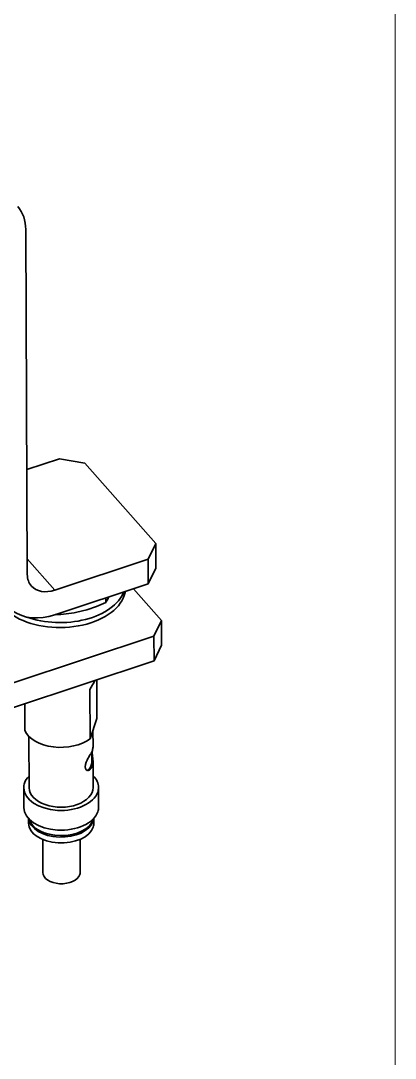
# Model space of a CAD drawing. Header units: millimetres. Extents: x -30157 to 38882, y -29543 to -7215.
# Drawn here: x -28917.13 to -28902.09, y -29416.89 to -29375.24 of the extents above; entities that cross this region are included whole.
import ezdxf

# ---------------------------------------------------------------- set-up
doc = ezdxf.new("R2010")
doc.units = ezdxf.units.MM
doc.header["$LTSCALE"] = 0.5
doc.layers.add('图框', color=7, linetype='Continuous', lineweight=18)

# ---------------------------------------------------------------- blocks, each defined once
blk = doc.blocks.new('GZDEH零件A3图框V01版')
at = {"layer": '图框', "linetype": 'Continuous'}
blk.add_line((3272.49, -1832.961), (3272.49, -1554.461), dxfattribs=at)
blk = doc.blocks.new('DEH A3')
at = {"layer": '图框'}
blk.add_blockref('GZDEH零件A3图框V01版', (-2857.49, 1846.461), dxfattribs=at)

msp = doc.modelspace()

# ---------------------------------------------------------------- linework, layer by layer
at = {"color": 7, "lineweight": 35}
for p, q in [((-28916.865, -29397.468), (-28916.926, -29383.623)), ((-28911.782, -29399.942), (-28917.429, -29401.814)), ((-28911.778, -29400.931), (-28917.425, -29402.803))]:
    msp.add_line(p, q, dxfattribs=at)
at = {"color": 7, "lineweight": 35, "ltscale": 0.138783}
msp.add_line((-28915.567, -29392.82), (-28916.884, -29393.257), dxfattribs=at)
at = {"color": 7, "lineweight": 35, "ltscale": 0.103224}
msp.add_line((-28915.567, -29392.82), (-28914.551, -29393.004), dxfattribs=at)
at = {"color": 7, "lineweight": 35, "ltscale": 0.429719}
msp.add_line((-28911.711, -29396.229), (-28914.551, -29393.004), dxfattribs=at)
at = {"color": 7, "lineweight": 35, "ltscale": 0.06931}
for p, q in [((-28911.711, -29396.229), (-28912.016, -29396.851)), ((-28911.477, -29399.32), (-28911.782, -29399.942))]:
    msp.add_line(p, q, dxfattribs=at)
at = {"color": 7, "lineweight": 35, "ltscale": 0.098893}
for p, q in [((-28911.706, -29397.218), (-28911.711, -29396.229)), ((-28912.012, -29397.84), (-28912.016, -29396.851)), ((-28911.472, -29400.309), (-28911.477, -29399.32))]:
    msp.add_line(p, q, dxfattribs=at)
at = {"color": 7, "lineweight": 13, "ltscale": 0.167672}
msp.add_line((-28915.76, -29398.092), (-28916.868, -29396.833), dxfattribs=at)
at = {"color": 7, "lineweight": 35, "ltscale": 0.394393}
for p, q in [((-28912.016, -29396.851), (-28915.76, -29398.092)), ((-28912.012, -29397.84), (-28915.756, -29399.081))]:
    msp.add_line(p, q, dxfattribs=at)
at = {"color": 7, "lineweight": 35, "ltscale": 0.069308}
msp.add_line((-28911.706, -29397.218), (-28912.012, -29397.84), dxfattribs=at)
at = {"color": 7, "lineweight": 35, "ltscale": 0.171023}
msp.add_line((-28911.477, -29399.32), (-28912.607, -29398.037), dxfattribs=at)
at = {"color": 7, "lineweight": 35, "ltscale": 0.019245}
msp.add_line((-28913.711, -29398.403), (-28913.71, -29398.595), dxfattribs=at)
at = {"color": 7, "lineweight": 35, "ltscale": 0.09889}
msp.add_line((-28911.778, -29400.931), (-28911.782, -29399.942), dxfattribs=at)
at = {"color": 7, "lineweight": 35, "ltscale": 0.069306}
msp.add_line((-28911.472, -29400.309), (-28911.778, -29400.931), dxfattribs=at)
at = {"color": 7, "lineweight": 35, "ltscale": 0.15497}
msp.add_line((-28914.071, -29403.243), (-28914.078, -29401.694), dxfattribs=at)
at = {"color": 7, "lineweight": 35, "ltscale": 0.197786}
msp.add_line((-28914.354, -29402.08), (-28914.345, -29404.058), dxfattribs=at)
at = {"color": 7, "lineweight": 35, "ltscale": 0.108244}
msp.add_line((-28916.965, -29403.735), (-28916.97, -29402.652), dxfattribs=at)
at = {"color": 7, "lineweight": 35, "ltscale": 0.085923}
msp.add_line((-28914.345, -29404.058), (-28914.071, -29403.243), dxfattribs=at)
at = {"color": 7, "lineweight": 35, "ltscale": 0.206096}
msp.add_line((-28916.794, -29406.026), (-28916.803, -29403.965), dxfattribs=at)
at = {"color": 7, "lineweight": 35, "ltscale": 0.065925}
msp.add_line((-28914.226, -29404.373), (-28914.229, -29403.714), dxfattribs=at)
at = {"color": 7, "lineweight": 35, "ltscale": 0.000814825}
msp.add_line((-28914.226, -29404.382), (-28914.226, -29404.373), dxfattribs=at)
at = {"color": 7, "lineweight": 35, "ltscale": 0.03718}
msp.add_line((-28914.273, -29404.96), (-28914.274, -29404.589), dxfattribs=at)
at = {"color": 7, "lineweight": 13, "ltscale": 0.004932}
msp.add_line((-28914.374, -29405.269), (-28914.325, -29405.275), dxfattribs=at)
at = {"color": 7, "lineweight": 35, "ltscale": 0.000848411}
msp.add_line((-28914.273, -29404.96), (-28914.273, -29404.969), dxfattribs=at)
at = {"color": 7, "lineweight": 13, "ltscale": 0.004935}
msp.add_line((-28914.273, -29404.969), (-28914.224, -29404.975), dxfattribs=at)
at = {"color": 7, "lineweight": 35, "ltscale": 0.000851446}
msp.add_line((-28914.224, -29404.966), (-28914.224, -29404.975), dxfattribs=at)
at = {"color": 7, "lineweight": 35, "ltscale": 0.104844}
msp.add_line((-28914.219, -29406.015), (-28914.224, -29404.966), dxfattribs=at)
at = {"color": 7, "lineweight": 35, "ltscale": 0.079111}
msp.add_line((-28917.003, -29406.818), (-28917.007, -29406.027), dxfattribs=at)
at = {"color": 7, "lineweight": 35, "ltscale": 0.079115}
msp.add_line((-28914.003, -29406.805), (-28914.007, -29406.014), dxfattribs=at)
at = {"color": 7, "lineweight": 35, "ltscale": 0.018878}
msp.add_line((-28916.813, -29407.45), (-28916.814, -29407.262), dxfattribs=at)
at = {"color": 7, "lineweight": 35, "ltscale": 0.018872}
msp.add_line((-28914.188, -29407.439), (-28914.189, -29407.25), dxfattribs=at)
at = {"color": 7, "lineweight": 35, "ltscale": 0.131907}
msp.add_line((-28916.242, -29409.426), (-28916.247, -29408.107), dxfattribs=at)
at = {"color": 7, "lineweight": 35, "ltscale": 0.131904}
msp.add_line((-28914.742, -29409.419), (-28914.747, -29408.1), dxfattribs=at)
at = {"color": 7, "lineweight": 35}
for points in [[(-28913.71, -29398.595), (-28914.093, -29398.754), (-28914.482, -29398.886), (-28914.874, -29398.985)], [(-28914.253, -29404.715), (-28914.23, -29404.877), (-28914.224, -29404.966)], [(-28914.536, -29405.186), (-28914.526, -29405.097), (-28914.498, -29405.003), (-28914.463, -29404.921)], [(-28914.462, -29405.336), (-28914.502, -29405.305), (-28914.528, -29405.25), (-28914.536, -29405.186)], [(-28914.374, -29405.269), (-28914.416, -29405.314), (-28914.464, -29405.335)], [(-28914.325, -29405.275), (-28914.368, -29405.321), (-28914.416, -29405.341), (-28914.44, -29405.342)]]:
    msp.add_lwpolyline(points, dxfattribs=at)
for centre, radius, start, end in [((-28916.297, -29397.188), 2.945, 331.4597, 336.441), ((-28915.792, -29394.464), 4.613, 270.573, 281.4865), ((-28918.662, -29399.455), 5.045, 328.6485, 333.3344), ((-28912.82, -29405.697), 1.818, 146.0298, 154.7175), ((-28914.816, -29404.341), 0.595, 325.1318, 341.0444), ((-28909.622, -29403.951), 4.693, 187.7476, 189.368), ((-28914.813, -29404.934), 0.595, 325.1318, 341.0444), ((-28914.429, -29405.258), 0.0844, 247.6612, 263.0476), ((-28916.428, -29406.026), 0.579, 161.1827, 180.1128), ((-28914.703, -29407.201), 0.515, 341.2768, 354.146)]:
    msp.add_arc(centre, radius, start, end, dxfattribs=at)
for centre, major_axis, ratio, start_param, end_param in [((-28919.129, -29384.353), (1.876, 1.652), 0.697896, 5.736007, 6.283064), ((-28915.764, -29397.103), (0.938, 0.826), 0.697896, 2.594414, 3.141471), ((-28915.543, -29397.793), (2.625, 0.012), 0.611631, 4.170259, 6.042285), ((-28915.764, -29397.103), (0.938, 0.826), 0.697896, 3.141471, 4.165211), ((-28915.542, -29397.991), (2.625, 0.012), 0.611631, 6.077256, 6.180206), ((-28915.542, -29397.991), (2.625, 0.012), 0.611631, 3.900832, 6.077256), ((-28915.764, -29397.103), (1.876, 1.652), 0.697896, 3.295278, 4.165211), ((-28915.518, -29403.489), (1.5, 0.007), 0.611631, 3.405446, 5.607473), ((-28915.514, -29404.379), (1.287, 0.006), 0.611631, 6.077256, 6.272672), ((-28915.56, -29404.966), (-1.287, -0.006), 0.611631, 2.740247, 3.13108), ((-28915.511, -29404.972), (1.287, 0.006), 0.611631, 6.077256, 6.272672), ((-28915.507, -29406.021), (1.5, 0.007), 0.611631, 2.602808, 2.935663), ((-28915.507, -29406.021), (1.5, 0.007), 0.611631, 0.000053, 0.538784), ((-28915.507, -29406.021), (1.5, 0.007), 0.611631, 3.141646, 6.077256), ((-28915.507, -29406.021), (-1.287, -0.006), 0.611631, 0.000053, 3.141646), ((-28915.507, -29406.021), (1.5, 0.007), 0.611631, 6.077256, 6.283238), ((-28915.503, -29406.812), (-1.5, -0.007), 0.611631, 0.000042, 2.935663), ((-28915.503, -29406.812), (1.5, 0.007), 0.611631, 6.077256, 6.283238), ((-28915.501, -29407.207), (1.312, 0.006), 0.611631, 3.205869, 6.077256), ((-28915.502, -29407.148), (-1.312, -0.006), 0.611631, 0.15665, 2.935663), ((-28915.502, -29407.148), (1.312, 0.006), 0.611631, 6.077256, 6.126542), ((-28915.5, -29407.445), (-1.312, -0.006), 0.611631, 0.000047, 2.935663), ((-28915.5, -29407.445), (1.312, 0.006), 0.611631, 6.077256, 6.283238), ((-28915.492, -29409.422), (-0.75, -0.003), 0.611631, 0.000045, 2.935663), ((-28915.492, -29409.422), (0.75, 0.003), 0.611631, 6.077256, 6.283238)]:
    msp.add_ellipse(centre, major_axis=major_axis, ratio=ratio, start_param=start_param, end_param=end_param, dxfattribs=at)

# ---------------------------------------------------------------- block references
at = {"layer": '图框'}
msp.add_blockref('DEH A3', (-29317.091, -29542.523), dxfattribs=at)

doc.saveas('drawing.dxf')
